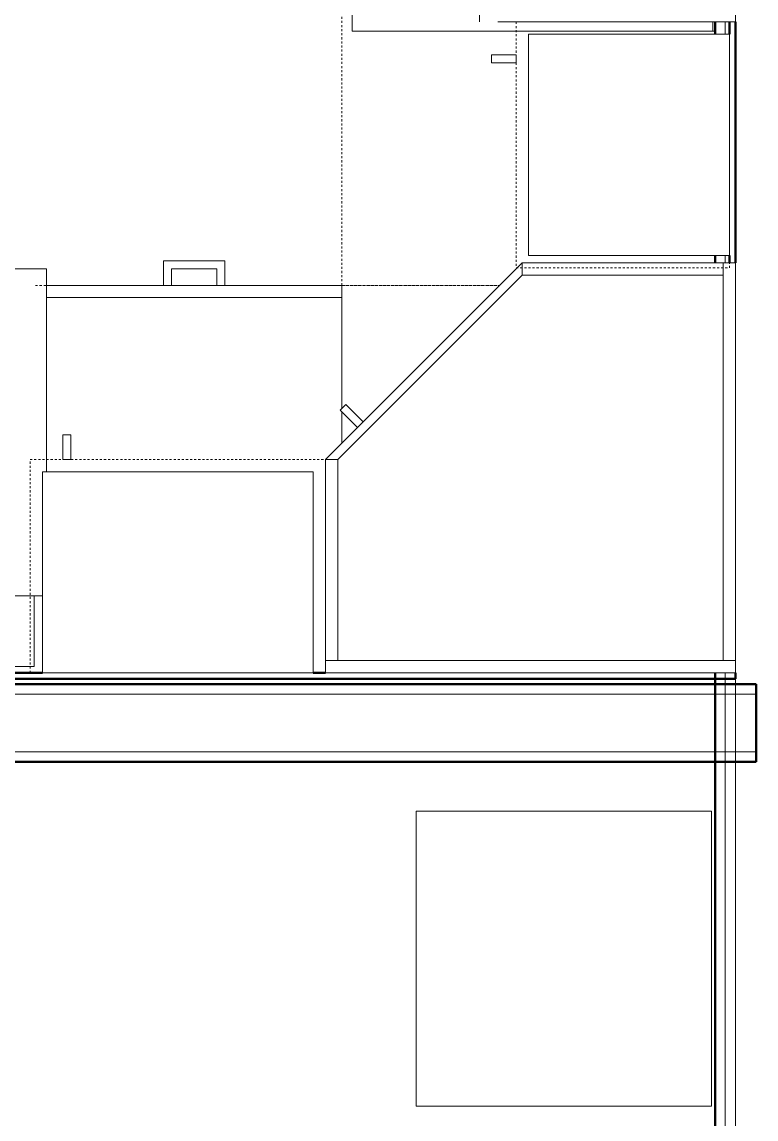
# Model space of a CAD drawing. Header units: inches. Extents: x -4217 to -1814, y 9706 to 12425.
# Drawn here: x -2559.6 to -2514.9, y 10625 to 10691.9 of the extents above; entities that cross this region are included whole.
import ezdxf

# ---------------------------------------------------------------- set-up
doc = ezdxf.new("R2010")
doc.units = ezdxf.units.IN
doc.header["$MEASUREMENT"] = 0
doc.linetypes.add('Dash', pattern=[0.25, 0.125, -0.125])
for name, color, linetype, lineweight in [('A-WALL', 113, 'Continuous', 13), ('A-WALL-3', 250, 'Continuous', 50), ('A-WALL-4', 10, 'Continuous', 13), ('I-FURN-1', 7, 'Continuous', 9), ('I-WALL-3', 2, 'Continuous', 50), ('P-SANR-FIXT-2', 7, 'Continuous', 9), ('Q-CASE', 31, 'Continuous', 9), ('Q-CASE-3', 7, 'Continuous', 9), ('Q-CASE-4', 7, 'Dash', 9), ('Q-CASE-HDLN-1', 7, 'Dash', 9), ('Q-SPCQ-1', 7, 'Continuous', 9)]:
    doc.layers.add(name, color=color, linetype=linetype, lineweight=lineweight)

msp = doc.modelspace()

# ---------------------------------------------------------------- linework, layer by layer
at = {"layer": 'A-WALL'}
for p, q in [((-2516.74874, 10691.9207), (-2516.74874, 10691.1707)), ((-2516.12374, 10691.9207), (-2516.12374, 10677.2332)), ((-2516.74874, 10677.6707), (-2516.74874, 10677.2332)), ((-2516.74874, 10652.2332), (-2516.74874, 10457.5394)), ((-2516.12374, 10652.2332), (-2516.12374, 10457.5394))]:
    msp.add_line(p, q, dxfattribs=at)
at = {"layer": 'A-WALL-3'}
for p, q in [((-2516.49874, 10691.9207), (-2516.49874, 10691.1707)), ((-2516.12374, 10677.2332), (-2516.12374, 10691.9207)), ((-2516.49874, 10677.6707), (-2516.49874, 10677.2332)), ((-2634.22374, 10651.8582), (-2516.12374, 10651.8582)), ((-2558.37374, 10652.2332), (-2619.94573, 10652.2332)), ((-2541.12374, 10652.2332), (-2541.87374, 10652.2332)), ((-2516.12374, 10651.8582), (-2516.12374, 10652.2332)), ((-2514.87374, 10651.5457), (-2669.97374, 10651.5457)), ((-2514.87374, 10646.7957), (-2514.87374, 10651.5457)), ((-2641.2006, 10646.7957), (-2514.87374, 10646.7957))]:
    msp.add_line(p, q, dxfattribs=at)
at = {"layer": 'A-WALL-4'}
for p, q in [((-2669.97374, 10650.9207), (-2514.87374, 10650.9207)), ((-2641.8256, 10647.4207), (-2514.87374, 10647.4207))]:
    msp.add_line(p, q, dxfattribs=at)
at = {"layer": 'I-FURN-1'}
for p, q in [((-2535.59848, 10643.7957), (-2517.59848, 10643.7957)), ((-2535.59848, 10625.7957), (-2535.59848, 10643.7957)), ((-2517.59848, 10643.7957), (-2517.59848, 10625.7957)), ((-2517.59848, 10625.7957), (-2535.59848, 10625.7957))]:
    msp.add_line(p, q, dxfattribs=at)
at = {"layer": 'I-WALL-3'}
for p, q in [((-2517.37374, 10691.9207), (-2517.37374, 10691.1707)), ((-2517.37374, 10677.6707), (-2517.37374, 10677.2332)), ((-2517.37374, 10652.2332), (-2517.37374, 10458.1644))]:
    msp.add_line(p, q, dxfattribs=at)
at = {"layer": 'P-SANR-FIXT-2'}
for p, q in [((-2558.12374, 10676.87192), (-2591.12374, 10676.87192)), ((-2558.12374, 10664.4832), (-2558.12374, 10676.87192)), ((-2573.38319, 10656.91611), (-2558.37374, 10656.91611))]:
    msp.add_line(p, q, dxfattribs=at)
at = {"layer": 'Q-CASE'}
for p, q in [((-2529.12374, 10677.2332), (-2541.12374, 10665.2332)), ((-2529.12374, 10676.4832), (-2529.12374, 10677.2332)), ((-2540.37374, 10665.2332), (-2529.12374, 10676.4832)), ((-2541.12374, 10665.2332), (-2540.37374, 10665.2332))]:
    msp.add_line(p, q, dxfattribs=at)
at = {"layer": 'Q-CASE-3'}
for p, q in [((-2531.72308, 10721.80259), (-2531.72308, 10691.9207)), ((-2516.12374, 10691.9207), (-2516.12374, 10721.80259)), ((-2516.12374, 10691.9207), (-2530.61193, 10691.9207)), ((-2516.49874, 10691.1707), (-2528.74874, 10691.1707)), ((-2528.74874, 10691.1707), (-2528.74874, 10677.6707)), ((-2516.49874, 10677.6707), (-2516.49874, 10691.1707)), ((-2529.49874, 10689.9207), (-2530.99799, 10689.9207)), ((-2530.99799, 10689.9207), (-2530.99799, 10689.43225)), ((-2530.99799, 10689.43225), (-2529.49874, 10689.43225)), ((-2529.49874, 10689.9207), (-2529.49874, 10689.43225)), ((-2547.24874, 10677.3582), (-2550.99874, 10677.3582)), ((-2550.99874, 10677.3582), (-2550.99874, 10675.8582)), ((-2547.24874, 10675.8582), (-2547.24874, 10677.3582)), ((-2529.12374, 10677.2332), (-2529.12374, 10676.4832)), ((-2516.87374, 10677.2332), (-2529.12374, 10677.2332)), ((-2528.74874, 10677.6707), (-2516.49874, 10677.6707)), ((-2516.87374, 10676.4832), (-2516.87374, 10677.2332)), ((-2516.12374, 10677.2332), (-2516.87374, 10677.2332)), ((-2516.87374, 10677.2332), (-2516.87374, 10652.9832)), ((-2516.12374, 10652.9832), (-2516.12374, 10677.2332)), ((-2550.49936, 10675.8582), (-2550.49936, 10676.85882)), ((-2550.49936, 10676.85882), (-2547.74811, 10676.85882)), ((-2547.74811, 10676.85882), (-2547.74811, 10675.8582)), ((-2529.12374, 10676.4832), (-2540.37374, 10665.2332)), ((-2516.87374, 10676.4832), (-2529.12374, 10676.4832)), ((-2529.12374, 10676.4832), (-2516.87374, 10676.4832)), ((-2516.87374, 10652.9832), (-2516.87374, 10676.4832)), ((-2558.12374, 10675.8582), (-2540.12374, 10675.8582)), ((-2558.12374, 10675.1082), (-2558.12374, 10675.8582)), ((-2550.49936, 10675.8582), (-2550.99874, 10675.8582)), ((-2547.74811, 10675.8582), (-2547.24874, 10675.8582)), ((-2540.12374, 10675.8582), (-2540.12374, 10675.1082)), ((-2540.12374, 10675.1082), (-2558.12374, 10675.1082)), ((-2558.12374, 10675.1082), (-2558.12374, 10664.4832)), ((-2540.12374, 10668.35346), (-2540.12374, 10675.1082)), ((-2539.88577, 10668.59143), (-2540.23116, 10668.24604)), ((-2538.82564, 10667.53129), (-2539.88577, 10668.59143)), ((-2540.23116, 10668.24604), (-2539.17102, 10667.18591)), ((-2540.12374, 10666.2332), (-2540.12374, 10668.13862)), ((-2556.63529, 10666.73245), (-2557.12374, 10666.73245)), ((-2557.12374, 10666.73245), (-2557.12374, 10665.2332)), ((-2556.63529, 10665.2332), (-2556.63529, 10666.73245)), ((-2556.63529, 10665.2332), (-2557.12374, 10665.2332)), ((-2541.12374, 10665.2332), (-2541.12374, 10652.9832)), ((-2540.37374, 10665.2332), (-2541.12374, 10665.2332)), ((-2540.37374, 10665.2332), (-2540.37374, 10652.9832)), ((-2540.37374, 10652.9832), (-2540.37374, 10665.2332)), ((-2541.87374, 10664.4832), (-2558.37374, 10664.4832)), ((-2558.37374, 10664.4832), (-2558.37374, 10652.2332)), ((-2541.87374, 10652.2332), (-2541.87374, 10664.4832)), ((-2558.87374, 10652.6082), (-2558.87374, 10656.91611)), ((-2572.89106, 10652.6082), (-2558.87374, 10652.6082)), ((-2541.12374, 10652.9832), (-2540.37374, 10652.9832)), ((-2516.12374, 10652.9832), (-2541.12374, 10652.9832)), ((-2541.12374, 10652.9832), (-2541.12374, 10652.2332)), ((-2540.37374, 10652.9832), (-2516.87374, 10652.9832)), ((-2516.87374, 10652.9832), (-2516.12374, 10652.9832)), ((-2516.12374, 10652.2332), (-2516.12374, 10652.9832)), ((-2558.37374, 10652.2332), (-2541.87374, 10652.2332)), ((-2541.12374, 10652.2332), (-2516.12374, 10652.2332))]:
    msp.add_line(p, q, dxfattribs=at)
at = {"layer": 'Q-CASE-4'}
for p, q in [((-2516.49874, 10691.9207), (-2529.49874, 10691.9207)), ((-2529.49874, 10691.9207), (-2529.49874, 10676.9207)), ((-2516.49874, 10676.9207), (-2516.49874, 10691.9207)), ((-2529.49874, 10676.9207), (-2516.49874, 10676.9207)), ((-2559.12374, 10652.2332), (-2559.12374, 10665.2332)), ((-2559.12374, 10665.2332), (-2541.12374, 10665.2332)), ((-2541.12374, 10665.2332), (-2541.12374, 10652.2332)), ((-2541.12374, 10652.2332), (-2559.12374, 10652.2332))]:
    msp.add_line(p, q, dxfattribs=at)
at = {"layer": 'Q-CASE-HDLN-1'}
for p, q in [((-2540.12374, 10675.8582), (-2540.12374, 10806.2019)), ((-2558.79658, 10675.8582), (-2530.49874, 10675.8582)), ((-2530.49874, 10675.8582), (-2540.12374, 10675.8582))]:
    msp.add_line(p, q, dxfattribs=at)
at = {"layer": 'Q-SPCQ-1'}
for p, q in [((-2539.49874, 10721.3582), (-2539.49874, 10691.3582)), ((-2539.49874, 10691.3582), (-2517.37374, 10691.3582)), ((-2517.49874, 10691.9207), (-2517.49874, 10691.3582))]:
    msp.add_line(p, q, dxfattribs=at)

doc.saveas('drawing.dxf')
